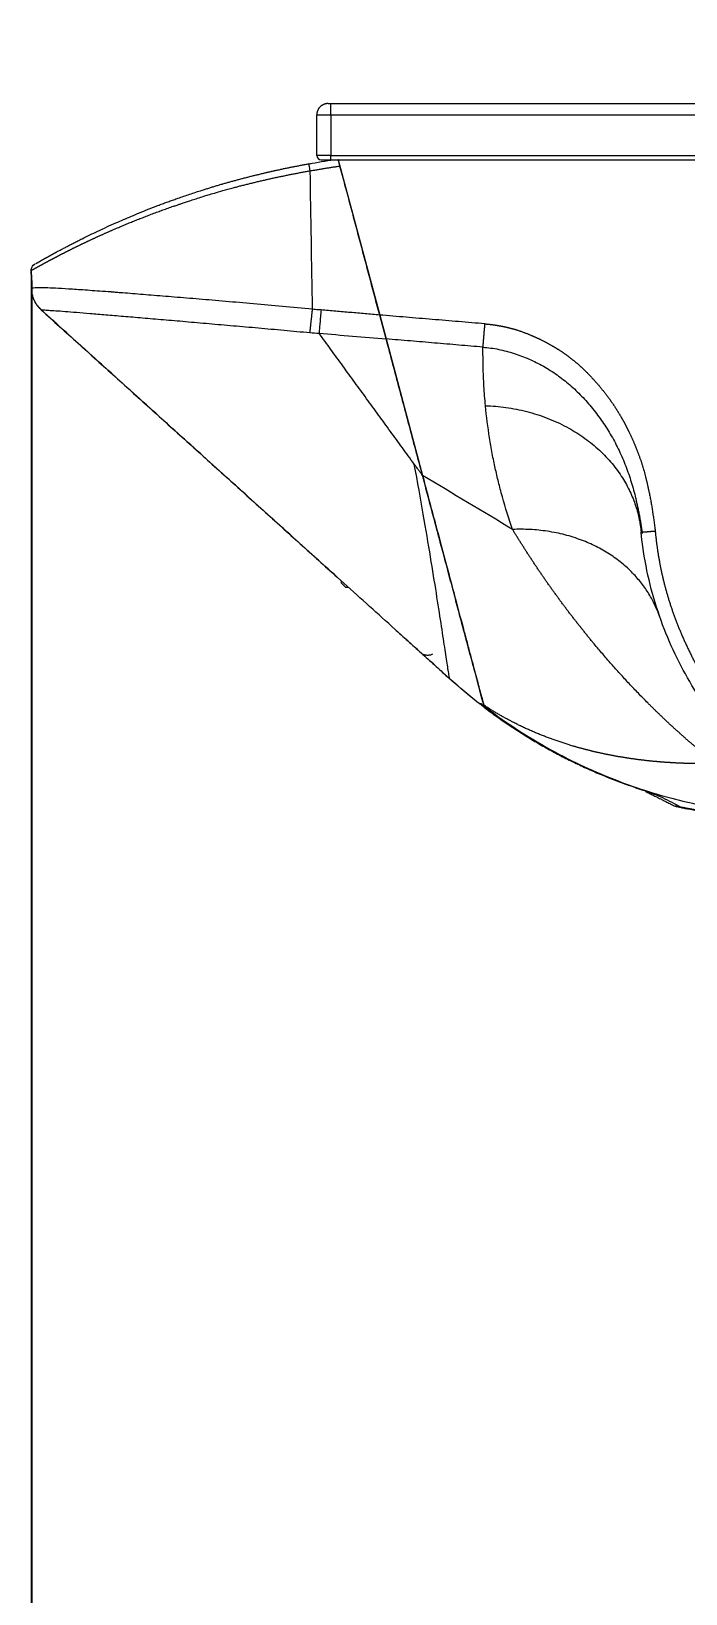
# Model space of a CAD drawing. Header units: millimetres. Extents: x 15137 to 17513, y -10160 to -6800.
# Drawn here: x 16947 to 16993.6, y -8891.1 to -8779.9 of the extents above; entities that cross this region are included whole.
import ezdxf

# ---------------------------------------------------------------- set-up
doc = ezdxf.new("R2010")
doc.units = ezdxf.units.MM
doc.styles.add('ARIAL', font='arial.ttf')
doc.dimstyles.get("Standard").update_dxf_attribs({"dimtxt": 15, "dimasz": 15, "dimexe": 0.18, "dimexo": 0.0625, "dimgap": 4, "dimtad": 0, "dimdec": 1, "dimdsep": 46, "dimtxsty": 'ARIAL', "dimcen": 0, "dimclrd": 5, "dimclre": 5, "dimclrt": 5, "dimadec": 0, "dimazin": 0, "dimtfac": 1, "dimtdec": 1, "dimtofl": 0, "dimtmove": 0, "dimatfit": 3, "dimfxl": 1, "dimtolj": 1, "dimtzin": 0, "dimarcsym": 0})

# ---------------------------------------------------------------- blocks, each defined once
blk = doc.blocks.new('*D74')
at = {"color": 5, "lineweight": -2, "transparency": 16777216}
for p, q in [((17098.14, -8779.92), (17098.14, -9017)), ((16946.98, -8797.61), (16946.98, -9017)), ((16961.98, -9016.82), (16973.67, -9016.82)), ((17083.14, -9016.82), (17071.45, -9016.82))]:
    blk.add_line(p, q, dxfattribs=at)
at = {"color": 5, "transparency": 16777216}
for points in [[(16961.98, -9014.32), (16961.98, -9019.32), (16946.98, -9016.82)], [(17083.14, -9014.32), (17083.14, -9019.32), (17098.14, -9016.82)]]:
    blk.add_solid(points, dxfattribs=at)
at = {"layer": 'Defpoints', "color": 0, "transparency": 16777216}
for p in [(17098.14, -8779.86), (16946.98, -8797.55), (17098.14, -9016.82)]:
    blk.add_point(p, dxfattribs=at)
at = {"color": 5, "transparency": 16777216, "insert": (17022.56, -9016.82), "char_height": 15, "attachment_point": 5, "style": 'ARIAL'}
blk.add_mtext('\\A1;151.2±2.0', dxfattribs=at)

msp = doc.modelspace()

# ---------------------------------------------------------------- linework, layer by layer
at = {"linetype": 'Continuous', "lineweight": 18}
for p, q in [((16967.32, -8788.71), (16967.32, -8785.81)), ((16968.12, -8785.01), (16968.32, -8785.01)), ((16968.32, -8785.01), (17054.02, -8785.01)), ((16967.62, -8789.01), (16968.32, -8789.01)), ((16968.32, -8789.01), (17014.24, -8789.01)), ((16968.85, -8789.01), (16971.8, -8800.07)), ((16971.8, -8800.07), (16972.26, -8801.77)), ((16972.26, -8801.77), (16971.8, -8800.07)), ((16972.26, -8801.77), (16974.85, -8811.49)), ((16969.37, -8819.46), (16969.57, -8819.46))]:
    msp.add_line(p, q, dxfattribs=at)
at = {"linetype": 'Continuous', "lineweight": 13}
for p, q in [((16967.32, -8785.81), (16968.32, -8785.81)), ((16968.32, -8785.81), (16968.32, -8788.71)), ((16968.32, -8785.81), (17054.02, -8785.81)), ((16968.32, -8788.71), (16967.32, -8788.71)), ((16968.32, -8789.01), (16968.32, -8788.71)), ((16968.32, -8788.71), (17014.24, -8788.71))]:
    msp.add_line(p, q, dxfattribs=at)
at = {"linetype": 'Continuous', "lineweight": 18}
for centre, radius, start, end in [((16967.62, -8788.71), 0.3, 180, 270), ((16947.47, -8796.88, 0), 0.5, 120.0952, 140.4717)]:
    msp.add_arc(centre, radius, start, end, dxfattribs=at)
for centre, major_axis, ratio, start_param in [((16947.49, -8798.22), (-0.5, -0.008), 0.000152, 6.082821), ((16977.09, -8825.58), (-0.335, -0.371), 0.004753, 6.082718)]:
    msp.add_ellipse(centre, major_axis=major_axis, ratio=ratio, start_param=start_param, end_param=6.283185, dxfattribs=at)
for points, weights, degree in [([(16968.12, -8785.01), (16967.66, -8785.01), (16967.32, -8785.32), (16967.32, -8785.81)], [1, 0.81007270742, 0.800487874751, 1], 3), ([(16979.16, -8802.36), (16979.21, -8801.78), (16979.3, -8800.7)], [1, 0.878439120435, 1], 2), ([(16979.34, -8806.53), (16985.56, -8806.74), (16989.93, -8810.34), (16990.43, -8815.52)], [1.11828095825, 0.948423701871, 0.961508957784, 1.15753672599], 3), ([(16990.43, -8815.52), (16990.43, -8815.53), (16990.45, -8815.53), (16990.5, -8815.52)], [1.17115872249, 1.11664575253, 1.07515430953, 1.0466843935], 3), ([(16979.26, -8828.02), (16982.65, -8830.59), (16986.44, -8832.57), (16990.52, -8833.89)], [1.02059017189, 1.00442817765, 0.997780797688, 1.00064803199], 3)]:
    msp.add_rational_spline(points, weights, degree=degree, dxfattribs=at)
at = {"linetype": 'Continuous', "lineweight": 13}
for points, weights, degree in [([(16968.32, -8785.81), (16968.32, -8785.33), (16968.32, -8785.01), (16968.32, -8785.01)], [1, 0.800607162167, 0.810061320711, 0.99965952335], 3), ([(16966.85, -8789.8), (16967.91, -8789.61), (16968.97, -8789.46)], [0.999999959624, 0.999836933611, 0.999999959624], 2), ([(16966.83, -8801.32), (16966.87, -8800.96), (16966.94, -8800.35), (16967.01, -8799.66)], [1.07241017843, 0.980301307534, 0.976067279806, 1.05970809525], 3), ([(16991.75, -8821.55), (16990.34, -8817.49), (16986.37, -8815.14), (16981.27, -8815.34)], [1.09894107104, 0.967018348015, 0.967019642999, 1.09894495599], 3), ([(16990.5, -8815.52), (16990.65, -8815.52), (16991.01, -8815.49), (16991.43, -8815.45)], [1.04668476718, 0.955947612982, 0.997478942427, 1.17127875551], 3)]:
    msp.add_rational_spline(points, weights, degree=degree, dxfattribs=at)
at = {"linetype": 'Continuous', "lineweight": 18}
for points, degree in [([(16966.76, -8789.3), (16967.35, -8789.19), (16967.94, -8789.09), (16968.54, -8789.01)], 3), ([(16963.55, -8789.96), (16964.66, -8789.7), (16965.78, -8789.47), (16966.91, -8789.27)], 3), ([(16971.8, -8800.07), (16968.97, -8789.46)], 1), ([(16946.99, -8798.23), (16946.97, -8796.89)], 1), ([(16946.97, -8796.89), (16946.97, -8797.33), (16946.98, -8797.77), (16946.99, -8798.2)], 3), ([(16946.97, -8796.89), (16946.99, -8798.23)], 1), ([(16947.04, -8798.62), (16947.05, -8798.66)], 1), ([(16947.19, -8799.06), (16947.36, -8799.43), (16947.67, -8799.69)], 2), ([(16976.76, -8825.95), (16947.65, -8799.68)], 1), ([(16947.67, -8799.69), (16947.68, -8799.71), (16947.7, -8799.71), (16947.71, -8799.71)], 3), ([(16947.67, -8799.7), (16968.77, -8818.74)], 1), ([(16974.26, -8810.69), (16967.48, -8801.37)], 1), ([(16974.85, -8811.49), (16972.26, -8801.77)], 1), ([(16979.34, -8806.53), (16979.29, -8806.07), (16979.22, -8805.14), (16979.16, -8803.75), (16979.16, -8802.82), (16979.16, -8802.36)], 3), ([(16974.85, -8811.49), (16974.26, -8810.69)], 1), ([(16990.03, -8813.09), (16990.34, -8814.35), (16990.51, -8815.64)], 2), ([(16969.37, -8819.46), (16969.03, -8819.12)], 1), ([(16969.12, -8819.06), (16969.04, -8819.1)], 1), ([(16972.97, -8822.53), (16976.76, -8825.95)], 1), ([(16979.02, -8827.84), (16978.24, -8827.24), (16977.49, -8826.61), (16976.76, -8825.95)], 3), ([(16990.75, -8834), (16992.86, -8835.06)], 1)]:
    msp.add_open_spline(points, degree=degree, dxfattribs=at)
for points, degree, knots in [([(16968.97, -8789.46), (16968.96, -8789.43), (16968.95, -8789.39), (16968.94, -8789.35), (16968.94, -8789.33), (16968.93, -8789.3), (16968.92, -8789.28), (16968.91, -8789.24), (16968.9, -8789.21), (16968.89, -8789.17), (16968.89, -8789.16), (16968.88, -8789.13), (16968.88, -8789.12), (16968.87, -8789.09), (16968.86, -8789.07), (16968.86, -8789.04), (16968.86, -8789.04), (16968.86, -8789.03), (16968.85, -8789.02), (16968.85, -8789.01), (16968.85, -8789)], 3, [0, 0, 0, 0, 0.166945, 0.166945, 0.250418, 0.250418, 0.33389, 0.33389, 0.500835, 0.500835, 0.584308, 0.584308, 0.66778, 0.66778, 0.834725, 0.834725, 0.876462, 0.876462, 0.918198, 1, 1, 1, 1]), ([(16946.97, -8796.89), (16946.97, -8796.89), (16946.97, -8796.89), (16946.97, -8796.89), (16946.97, -8796.89), (16946.97, -8796.89), (16946.97, -8796.89), (16946.97, -8796.89), (16946.97, -8796.89), (16946.97, -8796.89), (16946.98, -8796.89), (16946.98, -8796.89), (16946.98, -8796.88), (16946.98, -8796.88), (16946.99, -8796.88), (16946.99, -8796.88), (16946.99, -8796.88), (16947, -8796.88), (16947, -8796.87), (16947.01, -8796.87), (16947.01, -8796.87), (16947.02, -8796.87), (16947.02, -8796.86), (16947.03, -8796.86), (16947.03, -8796.86), (16947.04, -8796.85), (16947.05, -8796.85), (16947.05, -8796.85), (16947.06, -8796.84), (16947.07, -8796.84), (16947.08, -8796.83), (16947.08, -8796.83), (16947.09, -8796.82), (16947.1, -8796.82), (16947.11, -8796.81), (16947.12, -8796.81), (16947.13, -8796.8), (16947.14, -8796.8), (16947.15, -8796.79), (16947.16, -8796.78), (16947.17, -8796.78), (16947.19, -8796.77), (16947.2, -8796.76), (16947.21, -8796.76), (16947.23, -8796.75), (16947.24, -8796.74), (16947.25, -8796.73), (16947.27, -8796.73), (16947.28, -8796.72), (16947.3, -8796.71), (16947.31, -8796.7), (16947.33, -8796.69), (16947.35, -8796.68), (16947.36, -8796.67), (16947.38, -8796.66), (16947.4, -8796.65), (16947.42, -8796.64), (16947.44, -8796.63), (16947.46, -8796.62), (16947.48, -8796.61), (16947.5, -8796.6), (16947.52, -8796.59), (16947.54, -8796.58), (16947.56, -8796.57), (16947.58, -8796.55), (16947.6, -8796.54), (16947.63, -8796.53), (16947.65, -8796.52), (16947.68, -8796.5), (16947.7, -8796.49), (16947.73, -8796.48), (16947.75, -8796.46), (16947.78, -8796.45), (16947.81, -8796.43), (16947.83, -8796.42), (16947.86, -8796.4), (16947.89, -8796.39), (16947.92, -8796.37), (16947.95, -8796.35), (16947.98, -8796.34), (16948.01, -8796.32), (16948.04, -8796.3), (16948.07, -8796.29), (16948.11, -8796.27), (16948.14, -8796.25), (16948.17, -8796.23), (16948.21, -8796.21), (16948.24, -8796.2), (16948.28, -8796.18), (16948.32, -8796.16), (16948.35, -8796.14), (16948.39, -8796.12), (16948.43, -8796.1), (16948.47, -8796.08), (16948.51, -8796.06), (16948.55, -8796.04), (16948.59, -8796.01), (16948.63, -8795.99), (16948.67, -8795.97), (16948.71, -8795.95), (16948.76, -8795.93), (16948.8, -8795.9), (16948.85, -8795.88), (16948.89, -8795.86), (16948.94, -8795.83), (16948.98, -8795.81), (16949.03, -8795.78), (16949.08, -8795.76), (16949.13, -8795.73), (16949.18, -8795.71), (16949.23, -8795.68), (16949.28, -8795.66), (16949.33, -8795.63), (16949.38, -8795.6), (16949.43, -8795.58), (16949.49, -8795.55), (16949.54, -8795.52), (16949.6, -8795.49), (16949.65, -8795.47), (16949.71, -8795.44), (16949.77, -8795.41), (16949.83, -8795.38), (16949.88, -8795.35), (16949.94, -8795.32), (16950, -8795.29), (16950.07, -8795.26), (16950.13, -8795.23), (16950.19, -8795.2), (16950.25, -8795.17), (16950.32, -8795.14), (16950.38, -8795.11), (16950.45, -8795.07), (16950.51, -8795.04), (16950.58, -8795.01), (16950.65, -8794.98), (16950.72, -8794.94), (16950.79, -8794.91), (16950.86, -8794.88), (16950.93, -8794.84), (16951, -8794.81), (16951.07, -8794.78), (16951.15, -8794.74), (16951.22, -8794.71), (16951.3, -8794.67), (16951.37, -8794.64), (16951.45, -8794.6), (16951.53, -8794.57), (16951.6, -8794.53), (16951.68, -8794.49), (16951.76, -8794.46), (16951.84, -8794.42), (16951.93, -8794.38), (16952.01, -8794.35), (16952.09, -8794.31), (16952.18, -8794.27), (16952.26, -8794.23), (16952.35, -8794.19), (16952.43, -8794.16), (16952.52, -8794.12), (16952.61, -8794.08), (16952.7, -8794.04), (16952.79, -8794), (16952.95, -8793.93), (16953.2, -8793.83), (16953.52, -8793.69), (16953.85, -8793.55), (16954.19, -8793.41), (16954.54, -8793.27), (16954.89, -8793.14), (16955.25, -8793), (16955.61, -8792.86), (16955.98, -8792.72), (16956.35, -8792.59), (16956.73, -8792.45), (16957.02, -8792.35), (16957.23, -8792.28), (16957.38, -8792.23), (16957.58, -8792.16), (16957.82, -8792.08), (16958.11, -8791.98), (16958.45, -8791.87), (16958.84, -8791.75), (16959.22, -8791.63), (16959.62, -8791.5), (16960.07, -8791.37), (16960.66, -8791.2), (16961.16, -8791.06), (16961.5, -8790.97), (16961.63, -8790.94), (16961.77, -8790.9), (16961.91, -8790.86), (16962.05, -8790.83), (16962.19, -8790.79), (16962.33, -8790.76), (16962.47, -8790.72), (16962.61, -8790.69), (16962.75, -8790.65), (16962.89, -8790.62), (16963.02, -8790.59), (16963.16, -8790.55), (16963.3, -8790.52), (16963.44, -8790.49), (16963.58, -8790.46), (16963.72, -8790.43), (16963.86, -8790.39), (16963.99, -8790.36), (16964.13, -8790.33), (16964.27, -8790.3), (16964.41, -8790.27), (16964.55, -8790.24), (16964.68, -8790.21), (16964.82, -8790.19), (16964.96, -8790.16), (16965.09, -8790.13), (16965.23, -8790.1), (16965.37, -8790.07), (16965.5, -8790.05), (16965.64, -8790.02), (16965.77, -8789.99), (16965.91, -8789.97), (16966.04, -8789.94), (16966.18, -8789.92), (16966.31, -8789.89), (16966.45, -8789.87), (16966.58, -8789.84), (16966.71, -8789.82), (16966.8, -8789.8), (16966.85, -8789.8)], 3, [0, 0, 0, 0, 0.002048, 0.004109, 0.006183, 0.008271, 0.010373, 0.012488, 0.014617, 0.016759, 0.018914, 0.021084, 0.023266, 0.025463, 0.027672, 0.029896, 0.032132, 0.034382, 0.036646, 0.038923, 0.041214, 0.043518, 0.045836, 0.048167, 0.050511, 0.052869, 0.05524, 0.057625, 0.060023, 0.062435, 0.06486, 0.067299, 0.06975, 0.072216, 0.074694, 0.077186, 0.079691, 0.08221, 0.084742, 0.087287, 0.089846, 0.092418, 0.095003, 0.097601, 0.100213, 0.102838, 0.105476, 0.108128, 0.110793, 0.113471, 0.116162, 0.118867, 0.121585, 0.124317, 0.127061, 0.129819, 0.132591, 0.135375, 0.138174, 0.140985, 0.14381, 0.146648, 0.149499, 0.152364, 0.155242, 0.158133, 0.161038, 0.163956, 0.166888, 0.169832, 0.172791, 0.175762, 0.178747, 0.181745, 0.184757, 0.187781, 0.190819, 0.193871, 0.196936, 0.200014, 0.203105, 0.20621, 0.209328, 0.212459, 0.215603, 0.218761, 0.221932, 0.225116, 0.228314, 0.231524, 0.234748, 0.237986, 0.241236, 0.2445, 0.247778, 0.251068, 0.254372, 0.25769, 0.26102, 0.264364, 0.267721, 0.271092, 0.274476, 0.277873, 0.281284, 0.284708, 0.288145, 0.291596, 0.29506, 0.298537, 0.302028, 0.305532, 0.309049, 0.31258, 0.316124, 0.319681, 0.323251, 0.326835, 0.330432, 0.334042, 0.337666, 0.341302, 0.344952, 0.348615, 0.352291, 0.35598, 0.359683, 0.363399, 0.367128, 0.37087, 0.374625, 0.378394, 0.382176, 0.385971, 0.389779, 0.393601, 0.397436, 0.401284, 0.405146, 0.409021, 0.412909, 0.41681, 0.420725, 0.424653, 0.428594, 0.432549, 0.436517, 0.440498, 0.444492, 0.4485, 0.452521, 0.456555, 0.460603, 0.464664, 0.468738, 0.472825, 0.476926, 0.48104, 0.485167, 0.489307, 0.493461, 0.497627, 0.501807, 0.516248, 0.530685, 0.545118, 0.559548, 0.573974, 0.588398, 0.602818, 0.617236, 0.631651, 0.646063, 0.660472, 0.674878, 0.678742, 0.684269, 0.691459, 0.700312, 0.710828, 0.723007, 0.736848, 0.752352, 0.763261, 0.778759, 0.798846, 0.823523, 0.828153, 0.832771, 0.837379, 0.841975, 0.84656, 0.851133, 0.855696, 0.860248, 0.864788, 0.869317, 0.873836, 0.878343, 0.88284, 0.887325, 0.8918, 0.896263, 0.900716, 0.905157, 0.909587, 0.914007, 0.918415, 0.922811, 0.927197, 0.931571, 0.935934, 0.940286, 0.944626, 0.948955, 0.953272, 0.957578, 0.961872, 0.966155, 0.970426, 0.974686, 0.978934, 0.983171, 0.987396, 0.991609, 0.99581, 1, 1, 1, 1]), ([(16947.3, -8796.4), (16947.3, -8796.4), (16947.31, -8796.4), (16947.31, -8796.39), (16947.32, -8796.39), (16947.33, -8796.39), (16947.33, -8796.38), (16947.34, -8796.38), (16947.35, -8796.37), (16947.36, -8796.37), (16947.37, -8796.37), (16947.37, -8796.36), (16947.38, -8796.36), (16947.39, -8796.35), (16947.4, -8796.35), (16947.41, -8796.34), (16947.42, -8796.34), (16947.43, -8796.33), (16947.44, -8796.32), (16947.45, -8796.32), (16947.46, -8796.31), (16947.47, -8796.31), (16947.48, -8796.3), (16947.49, -8796.29), (16947.5, -8796.29), (16947.51, -8796.28), (16947.52, -8796.28), (16947.53, -8796.27), (16947.55, -8796.26), (16947.56, -8796.26), (16947.57, -8796.25), (16947.58, -8796.24), (16947.59, -8796.23), (16947.61, -8796.23), (16947.62, -8796.22), (16947.63, -8796.21), (16947.65, -8796.2), (16947.66, -8796.2), (16947.68, -8796.19), (16947.69, -8796.18), (16947.7, -8796.17), (16947.72, -8796.16), (16947.73, -8796.15), (16947.75, -8796.15), (16947.76, -8796.14), (16947.78, -8796.13), (16947.8, -8796.12), (16947.81, -8796.11), (16947.83, -8796.1), (16947.84, -8796.09), (16947.86, -8796.08), (16947.88, -8796.07), (16947.9, -8796.06), (16947.91, -8796.05), (16947.93, -8796.04), (16947.95, -8796.03), (16947.97, -8796.02), (16947.98, -8796.01), (16948, -8796), (16948.02, -8795.99), (16948.04, -8795.98), (16948.06, -8795.97), (16948.08, -8795.96), (16948.1, -8795.95), (16948.12, -8795.94), (16948.14, -8795.93), (16948.16, -8795.92), (16948.18, -8795.91), (16948.2, -8795.89), (16948.22, -8795.88), (16948.24, -8795.87), (16948.26, -8795.86), (16948.28, -8795.85), (16948.31, -8795.83), (16948.33, -8795.82), (16948.35, -8795.81), (16948.37, -8795.8), (16948.4, -8795.79), (16948.42, -8795.77), (16948.44, -8795.76), (16948.46, -8795.75), (16948.49, -8795.73), (16948.51, -8795.72), (16948.54, -8795.71), (16948.56, -8795.7), (16948.58, -8795.68), (16948.61, -8795.67), (16948.63, -8795.65), (16948.66, -8795.64), (16948.68, -8795.63), (16948.71, -8795.61), (16948.74, -8795.6), (16948.82, -8795.55), (16948.98, -8795.47), (16949.21, -8795.35), (16949.46, -8795.22), (16949.72, -8795.08), (16949.99, -8794.94), (16950.28, -8794.79), (16950.66, -8794.6), (16951.13, -8794.37), (16951.72, -8794.09), (16952.34, -8793.8), (16952.95, -8793.53), (16953.54, -8793.27), (16954.11, -8793.03), (16954.69, -8792.79), (16955.29, -8792.54), (16955.81, -8792.34), (16956.23, -8792.18), (16956.55, -8792.06), (16956.88, -8791.95), (16957.2, -8791.83), (16957.55, -8791.71), (16957.94, -8791.57), (16958.37, -8791.43), (16958.81, -8791.28), (16959.14, -8791.18), (16959.37, -8791.1), (16959.5, -8791.07), (16959.62, -8791.03), (16959.75, -8790.99), (16959.87, -8790.95), (16960, -8790.91), (16960.12, -8790.87), (16960.25, -8790.84), (16960.37, -8790.8), (16960.5, -8790.76), (16960.63, -8790.73), (16960.75, -8790.69), (16960.88, -8790.65), (16961.01, -8790.62), (16961.13, -8790.58), (16961.26, -8790.55), (16961.39, -8790.51), (16961.51, -8790.48), (16961.64, -8790.44), (16961.77, -8790.41), (16961.9, -8790.37), (16962.03, -8790.34), (16962.15, -8790.31), (16962.28, -8790.27), (16962.41, -8790.24), (16962.54, -8790.21), (16962.67, -8790.17), (16962.8, -8790.14), (16962.93, -8790.11), (16963.06, -8790.08), (16963.19, -8790.05), (16963.32, -8790.02), (16963.45, -8789.98), (16963.58, -8789.95), (16963.71, -8789.92), (16963.84, -8789.89), (16963.97, -8789.86), (16964.1, -8789.83), (16964.23, -8789.8), (16964.36, -8789.77), (16964.5, -8789.75), (16964.63, -8789.72), (16964.76, -8789.69), (16964.89, -8789.66), (16965.02, -8789.63), (16965.16, -8789.6), (16965.29, -8789.58), (16965.42, -8789.55), (16965.56, -8789.52), (16965.69, -8789.5), (16965.82, -8789.47), (16965.96, -8789.45), (16966.09, -8789.42), (16966.22, -8789.39), (16966.36, -8789.37), (16966.49, -8789.34), (16966.63, -8789.32), (16966.72, -8789.3), (16966.76, -8789.3)], 3, [0, 0, 0, 0, 0.00195, 0.004149, 0.006347, 0.008545, 0.010743, 0.012941, 0.015139, 0.017337, 0.019535, 0.021732, 0.02393, 0.026128, 0.028326, 0.030524, 0.032723, 0.034921, 0.03712, 0.039319, 0.041519, 0.043718, 0.045919, 0.048119, 0.05032, 0.052522, 0.054723, 0.056926, 0.059129, 0.061333, 0.063537, 0.065742, 0.067948, 0.070154, 0.072361, 0.074569, 0.076778, 0.078988, 0.081198, 0.083409, 0.085622, 0.087835, 0.09005, 0.092265, 0.094482, 0.096699, 0.098918, 0.101138, 0.103359, 0.105582, 0.107805, 0.11003, 0.112257, 0.114485, 0.116714, 0.118944, 0.121176, 0.12341, 0.125645, 0.127881, 0.130119, 0.132359, 0.134601, 0.136844, 0.139088, 0.141335, 0.143583, 0.145833, 0.148085, 0.150339, 0.152595, 0.154852, 0.157112, 0.159373, 0.161637, 0.163903, 0.16617, 0.16844, 0.170712, 0.172986, 0.175262, 0.177541, 0.179821, 0.182104, 0.184389, 0.186677, 0.188967, 0.191259, 0.193554, 0.195851, 0.198151, 0.200453, 0.202758, 0.221357, 0.240025, 0.258779, 0.277633, 0.296603, 0.315704, 0.33495, 0.368162, 0.401362, 0.434624, 0.46802, 0.494561, 0.521083, 0.547619, 0.574203, 0.60087, 0.614282, 0.6276, 0.640828, 0.65397, 0.667029, 0.683569, 0.700211, 0.716966, 0.733841, 0.73854, 0.743231, 0.747916, 0.752593, 0.757263, 0.761927, 0.766584, 0.771235, 0.77588, 0.780519, 0.785152, 0.78978, 0.794402, 0.799019, 0.803631, 0.808238, 0.812841, 0.817439, 0.822033, 0.826623, 0.831209, 0.835791, 0.84037, 0.844946, 0.849519, 0.854089, 0.858656, 0.86322, 0.867783, 0.872343, 0.876902, 0.881459, 0.886014, 0.890568, 0.895121, 0.899673, 0.904225, 0.908776, 0.913326, 0.917877, 0.922428, 0.926979, 0.93153, 0.936083, 0.940636, 0.94519, 0.949746, 0.954303, 0.958861, 0.963422, 0.967985, 0.97255, 0.977118, 0.981688, 0.986261, 0.990837, 0.995417, 1, 1, 1, 1]), ([(16946.97, -8796.89), (16946.97, -8796.85), (16946.97, -8796.8), (16946.99, -8796.72), (16947.01, -8796.68), (16947.05, -8796.6), (16947.08, -8796.56), (16947.14, -8796.5), (16947.18, -8796.47), (16947.22, -8796.45)], 3, [0, 0, 0, 0, 0.25, 0.25, 0.5, 0.5, 0.75, 0.75, 1, 1, 1, 1]), ([(16946.99, -8798.2), (16946.99, -8798.21), (16946.99, -8798.22), (16946.99, -8798.22), (16946.99, -8798.23), (16946.99, -8798.23)], 3, [0, 0, 0, 0, 0.135903, 0.897003, 1, 1, 1, 1]), ([(16947.19, -8799.03), (16947.15, -8798.97), (16947.13, -8798.9), (16947.08, -8798.76), (16947.06, -8798.7), (16947.02, -8798.56), (16947.01, -8798.48), (16946.99, -8798.34), (16946.99, -8798.27), (16946.99, -8798.2)], 3, [0, 0, 0, 0, 0.25, 0.25, 0.5, 0.5, 0.75, 0.75, 1, 1, 1, 1]), ([(16967.62, -8799.71), (16967.55, -8799.71), (16967.41, -8799.7), (16967.21, -8799.68), (16967.08, -8799.66), (16967.01, -8799.66)], 3, [0, 0, 0, 0, 0.333366, 0.666732, 1, 1, 1, 1]), ([(16979.3, -8800.7), (16979.58, -8800.72), (16979.88, -8800.76), (16980.17, -8800.8), (16980.42, -8800.85), (16980.91, -8800.94), (16981.4, -8801.08), (16982.01, -8801.26), (16982.65, -8801.54), (16983.2, -8801.77), (16983.75, -8802.07), (16984.28, -8802.36), (16984.76, -8802.67), (16985.23, -8802.99), (16985.67, -8803.35), (16986.11, -8803.71), (16986.54, -8804.14), (16986.95, -8804.55), (16987.39, -8805.06), (16987.81, -8805.55), (16988.19, -8806.08), (16988.57, -8806.6), (16988.88, -8807.13), (16989.19, -8807.64), (16989.47, -8808.21), (16989.62, -8808.5), (16989.74, -8808.77), (16989.87, -8809.05), (16989.99, -8809.35), (16990.25, -8809.97), (16990.46, -8810.6), (16990.67, -8811.25), (16990.84, -8811.99), (16991.2, -8813.48), (16991.43, -8815.45)], 2, [0, 0, 0, 0.03125, 0.03125, 0.0625, 0.0625, 0.125, 0.125, 0.1875, 0.1875, 0.25, 0.25, 0.3125, 0.3125, 0.375, 0.375, 0.4375, 0.4375, 0.5, 0.5, 0.5625, 0.5625, 0.625, 0.625, 0.6875, 0.6875, 0.71875, 0.71875, 0.75, 0.75, 0.8125, 0.8125, 0.875, 0.875, 1, 1, 1]), ([(16981.27, -8815.34), (16981, -8814.58), (16980.76, -8813.8), (16980.43, -8812.62), (16980.35, -8812.29), (16980.18, -8811.63), (16980.11, -8811.3), (16979.96, -8810.65), (16979.89, -8810.31), (16979.75, -8809.56), (16979.56, -8808.44), (16979.41, -8807.3), (16979.34, -8806.53)], 3, [0, 0, 0, 0, 0.25, 0.25, 0.375, 0.375, 0.5, 0.5, 0.625, 0.625, 0.75, 1, 1, 1, 1]), ([(16974.85, -8811.49), (16975.01, -8812.09), (16975.16, -8812.67), (16975.46, -8813.8), (16975.61, -8814.34), (16975.89, -8815.39), (16976.02, -8815.9), (16976.29, -8816.88), (16976.41, -8817.35), (16976.56, -8817.93), (16976.6, -8818.04), (16976.66, -8818.27), (16976.74, -8818.6), (16976.83, -8818.93), (16977, -8819.57), (16977.11, -8819.98), (16977.43, -8821.17), (16977.62, -8821.9), (16977.83, -8822.66), (16977.85, -8822.74), (16977.89, -8822.91), (16977.96, -8823.15), (16978.02, -8823.39), (16978.14, -8823.85), (16978.3, -8824.43), (16978.51, -8825.23), (16978.7, -8825.93), (16978.81, -8826.34), (16978.91, -8826.73), (16978.96, -8826.9), (16979.05, -8827.23), (16979.09, -8827.37), (16979.16, -8827.64), (16979.19, -8827.75), (16979.21, -8827.85)], 3, [0, 0, 0, 0, 0.0625, 0.0625, 0.125, 0.125, 0.1875, 0.1875, 0.25, 0.25, 0.265625, 0.265625, 0.28125, 0.3125, 0.3125, 0.375, 0.375, 0.5, 0.5, 0.515625, 0.515625, 0.53125, 0.5625, 0.5625, 0.625, 0.6875, 0.75, 0.8125, 0.8125, 0.875, 0.875, 0.9375, 0.9375, 1, 1, 1, 1]), ([(16979.23, -8827.92), (16979.23, -8827.91), (16979.23, -8827.9), (16979.21, -8827.84), (16979.19, -8827.78), (16979.17, -8827.68), (16979.16, -8827.65), (16979.14, -8827.58), (16979.13, -8827.54), (16979.08, -8827.35), (16979.03, -8827.18), (16978.88, -8826.6), (16978.76, -8826.14), (16978.47, -8825.06), (16978.3, -8824.44), (16978.09, -8823.65), (16978.07, -8823.57), (16978.02, -8823.39), (16977.95, -8823.12), (16977.87, -8822.83), (16977.72, -8822.25), (16977.61, -8821.85), (16977.38, -8821), (16977.27, -8820.56), (16977.02, -8819.63), (16976.89, -8819.14), (16976.62, -8818.13), (16976.48, -8817.6), (16976.19, -8816.51), (16976.03, -8815.94), (16975.72, -8814.75), (16975.55, -8814.13), (16975.21, -8812.85), (16975.03, -8812.18), (16974.85, -8811.49)], 3, [0, 0, 0, 0, 0.006916, 0.006916, 0.042383, 0.042383, 0.060117, 0.060117, 0.077851, 0.077851, 0.148785, 0.148785, 0.290654, 0.290654, 0.432523, 0.432523, 0.450257, 0.450257, 0.467991, 0.503458, 0.503458, 0.574393, 0.574393, 0.645327, 0.645327, 0.716262, 0.716262, 0.787196, 0.787196, 0.858131, 0.858131, 0.929065, 0.929065, 1, 1, 1, 1]), ([(16990.04, -8813.11), (16990.04, -8813.12), (16990.04, -8813.13), (16990.13, -8813.53), (16990.21, -8813.92), (16990.34, -8814.72), (16990.39, -8815.12), (16990.43, -8815.52)], 3, [0, 0, 0, 0, 0.012224, 0.012224, 0.506112, 0.506112, 1, 1, 1, 1]), ([(17014.12, -8838.92), (17013.56, -8838.87), (17012.98, -8838.81), (17011.8, -8838.63), (17011.21, -8838.51), (17010, -8838.24), (17009.39, -8838.08), (17008.17, -8837.71), (17007.55, -8837.5), (17006.32, -8837.03), (17005.7, -8836.76), (17004.46, -8836.17), (17003.85, -8835.84), (17002.63, -8835.13), (17002.02, -8834.74), (17000.82, -8833.91), (17000.23, -8833.46), (16999.07, -8832.49), (16998.51, -8831.98), (16997.41, -8830.88), (16996.88, -8830.3), (16995.85, -8829.08), (16995.36, -8828.43), (16994.43, -8827.08), (16993.99, -8826.37), (16993.17, -8824.9), (16992.79, -8824.13), (16992.11, -8822.54), (16991.8, -8821.72), (16991.26, -8820.03), (16991.03, -8819.15), (16990.66, -8817.37), (16990.52, -8816.45), (16990.43, -8815.52)], 3, [0, 0, 0, 0, 0.0625, 0.0625, 0.125, 0.125, 0.1875, 0.1875, 0.25, 0.25, 0.3125, 0.3125, 0.375, 0.375, 0.4375, 0.4375, 0.5, 0.5, 0.5625, 0.5625, 0.625, 0.625, 0.6875, 0.6875, 0.75, 0.75, 0.8125, 0.8125, 0.875, 0.875, 0.9375, 0.9375, 1, 1, 1, 1]), ([(16969.03, -8819.11), (16969.03, -8819.11), (16969.03, -8819.11), (16969.03, -8819.12), (16969.03, -8819.12)], 3, [0, 0, 0, 0, 0.136238, 1, 1, 1, 1]), ([(16974.75, -8824.14), (16974.78, -8824.16), (16974.82, -8824.2), (16974.92, -8824.24), (16975.03, -8824.27), (16975.15, -8824.29), (16975.27, -8824.29), (16975.42, -8824.27), (16975.52, -8824.24), (16975.58, -8824.2)], 3, [0, 0, 0, 0, 0.108197, 0.225126, 0.349467, 0.47923, 0.611918, 0.744819, 1, 1, 1, 1]), ([(16974.99, -8824.34), (16975.01, -8824.35), (16975.03, -8824.36), (16975.05, -8824.36), (16975.04, -8824.33), (16975.02, -8824.29), (16975.01, -8824.26)], 3, [0, 0, 0, 0, 0.212195, 0.451095, 0.715007, 1, 1, 1, 1]), ([(16979.26, -8828.02), (16979.23, -8828), (16979.18, -8827.96), (16979.11, -8827.9), (16979.03, -8827.84), (16978.96, -8827.79), (16978.88, -8827.73), (16978.81, -8827.67), (16978.74, -8827.61), (16978.66, -8827.56), (16978.59, -8827.5), (16978.52, -8827.44), (16978.44, -8827.38), (16978.37, -8827.32), (16978.3, -8827.27), (16978.23, -8827.21), (16978.15, -8827.15), (16978.08, -8827.09), (16978.01, -8827.03), (16977.94, -8826.97), (16977.87, -8826.91), (16977.8, -8826.85), (16977.73, -8826.79), (16977.66, -8826.73), (16977.59, -8826.67), (16977.52, -8826.61), (16977.45, -8826.55), (16977.38, -8826.49), (16977.31, -8826.43), (16977.24, -8826.37), (16977.17, -8826.31), (16977.1, -8826.25), (16977.03, -8826.19), (16976.96, -8826.13), (16976.9, -8826.07), (16976.83, -8826.01), (16976.78, -8825.97), (16976.76, -8825.95)], 3, [0, 0, 0, 0, 0.029673, 0.059281, 0.088824, 0.118302, 0.147715, 0.177062, 0.206345, 0.235563, 0.264716, 0.293805, 0.322828, 0.351786, 0.38068, 0.409509, 0.438273, 0.466973, 0.495607, 0.524177, 0.552683, 0.581124, 0.6095, 0.637811, 0.666058, 0.694241, 0.722359, 0.750413, 0.778402, 0.806327, 0.834187, 0.861983, 0.889715, 0.917383, 0.944986, 0.972525, 1, 1, 1, 1]), ([(16979, -8827.72), (16979, -8827.72), (16979, -8827.72), (16979, -8827.73), (16979, -8827.73), (16979, -8827.74), (16979, -8827.75), (16979, -8827.76), (16979, -8827.76), (16979, -8827.77), (16979.01, -8827.78), (16979.01, -8827.79), (16979.01, -8827.79), (16979.01, -8827.8), (16979.01, -8827.81), (16979.02, -8827.82), (16979.02, -8827.82), (16979.02, -8827.83), (16979.02, -8827.83), (16979.02, -8827.84), (16979.02, -8827.84), (16979.02, -8827.84), (16979.02, -8827.84)], 3, [0, 0, 0, 0, 0.000267, 0.036915, 0.075236, 0.115259, 0.157018, 0.20055, 0.24589, 0.293076, 0.342158, 0.393183, 0.446192, 0.501242, 0.571481, 0.639556, 0.705421, 0.769055, 0.830394, 0.889362, 0.945908, 1, 1, 1, 1]), ([(16979.03, -8827.76), (16980.61, -8828.99), (16983.73, -8831.04), (16988.53, -8833.27), (16992.91, -8834.65), (16995.67, -8835.18), (16996.95, -8835.37)], 3, [0, 0, 0, 0, 0.301535, 0.570544, 0.803829, 1, 1, 1, 1]), ([(16990.02, -8833.73), (16990.02, -8833.73), (16990.02, -8833.73), (16990.02, -8833.73), (16990.03, -8833.73), (16990.03, -8833.73), (16990.03, -8833.73), (16990.03, -8833.73), (16990.03, -8833.73), (16990.03, -8833.73), (16990.03, -8833.73), (16990.04, -8833.73), (16990.04, -8833.73), (16990.04, -8833.73), (16990.05, -8833.74), (16990.05, -8833.74), (16990.05, -8833.74), (16990.06, -8833.74), (16990.06, -8833.74), (16990.07, -8833.74), (16990.07, -8833.74), (16990.07, -8833.75), (16990.08, -8833.75), (16990.09, -8833.75), (16990.09, -8833.75), (16990.1, -8833.75), (16990.1, -8833.75), (16990.11, -8833.76), (16990.12, -8833.76), (16990.12, -8833.76), (16990.13, -8833.76), (16990.14, -8833.77), (16990.15, -8833.77), (16990.15, -8833.77), (16990.16, -8833.77), (16990.17, -8833.78), (16990.18, -8833.78), (16990.19, -8833.78), (16990.2, -8833.79), (16990.21, -8833.79), (16990.22, -8833.79), (16990.23, -8833.8), (16990.24, -8833.8), (16990.25, -8833.8), (16990.26, -8833.81), (16990.27, -8833.81), (16990.28, -8833.81), (16990.29, -8833.82), (16990.3, -8833.82), (16990.31, -8833.83), (16990.33, -8833.83), (16990.34, -8833.83), (16990.35, -8833.84), (16990.36, -8833.84), (16990.38, -8833.85), (16990.39, -8833.85), (16990.41, -8833.85), (16990.42, -8833.86), (16990.43, -8833.86), (16990.45, -8833.87), (16990.46, -8833.87), (16990.48, -8833.88), (16990.49, -8833.88), (16990.51, -8833.89), (16990.52, -8833.89), (16990.54, -8833.9), (16990.56, -8833.9), (16990.57, -8833.91), (16990.59, -8833.91), (16990.6, -8833.92), (16990.61, -8833.92)], 3, [0, 0, 0, 0, 0.011064, 0.025665, 0.040267, 0.054869, 0.069471, 0.084075, 0.098679, 0.113285, 0.127892, 0.142502, 0.157113, 0.171726, 0.186341, 0.200959, 0.21558, 0.230204, 0.244832, 0.259462, 0.274096, 0.288734, 0.303377, 0.318023, 0.332674, 0.34733, 0.36199, 0.376656, 0.391327, 0.406004, 0.420686, 0.435374, 0.450069, 0.46477, 0.479477, 0.494192, 0.508913, 0.523642, 0.538378, 0.553121, 0.567873, 0.582632, 0.5974, 0.612176, 0.626961, 0.641755, 0.656558, 0.67137, 0.686192, 0.701023, 0.715865, 0.730716, 0.745578, 0.76045, 0.775333, 0.790227, 0.805132, 0.820048, 0.834976, 0.849916, 0.864867, 0.879831, 0.894807, 0.909795, 0.924797, 0.939811, 0.954838, 0.969878, 0.984932, 1, 1, 1, 1]), ([(16993.25, -8835.12), (16993.24, -8835.12), (16993.24, -8835.12), (16993.22, -8835.12), (16993.21, -8835.12), (16993.19, -8835.11), (16993.18, -8835.11), (16993.17, -8835.11), (16993.15, -8835.11), (16993.14, -8835.1), (16993.13, -8835.1), (16993.12, -8835.1), (16993.11, -8835.1), (16993.1, -8835.1), (16993.08, -8835.09), (16993.07, -8835.09), (16993.06, -8835.09), (16993.05, -8835.09), (16993.04, -8835.09), (16993.03, -8835.08), (16993.02, -8835.08), (16993.02, -8835.08), (16993.01, -8835.08), (16993, -8835.08), (16992.99, -8835.08), (16992.98, -8835.07), (16992.97, -8835.07), (16992.97, -8835.07), (16992.96, -8835.07), (16992.95, -8835.07), (16992.94, -8835.07), (16992.94, -8835.07), (16992.93, -8835.06), (16992.93, -8835.06), (16992.92, -8835.06), (16992.91, -8835.06), (16992.9, -8835.06), (16992.88, -8835.06), (16992.86, -8835.05), (16992.85, -8835.05), (16992.85, -8835.05), (16992.85, -8835.05), (16992.85, -8835.05)], 3, [0, 0, 0, 0, 0.018181, 0.036312, 0.054393, 0.072423, 0.090402, 0.108331, 0.126209, 0.144037, 0.161814, 0.179541, 0.197217, 0.214843, 0.232417, 0.249942, 0.267415, 0.284838, 0.302211, 0.319532, 0.336804, 0.354024, 0.371194, 0.388313, 0.405382, 0.422399, 0.439366, 0.456283, 0.473148, 0.489963, 0.506728, 0.523441, 0.540104, 0.556716, 0.573278, 0.589788, 0.606248, 0.706248, 0.805013, 0.902544, 0.998838, 1, 1, 1, 1]), ([(16992.86, -8835.05), (16992.86, -8835.05), (16992.86, -8835.05), (16992.86, -8835.05), (16992.87, -8835.05), (16992.87, -8835.05), (16992.87, -8835.05), (16992.88, -8835.05), (16992.88, -8835.06), (16992.89, -8835.06), (16992.89, -8835.06), (16992.9, -8835.06), (16992.9, -8835.06), (16992.91, -8835.06), (16992.91, -8835.06), (16992.92, -8835.06), (16992.93, -8835.06), (16992.93, -8835.07), (16992.94, -8835.07), (16992.95, -8835.07), (16992.96, -8835.07), (16992.96, -8835.07), (16992.97, -8835.07), (16992.98, -8835.07), (16992.99, -8835.08), (16993, -8835.08), (16993.01, -8835.08), (16993.02, -8835.08), (16993.03, -8835.08), (16993.04, -8835.09), (16993.05, -8835.09), (16993.07, -8835.09), (16993.08, -8835.09), (16993.09, -8835.09), (16993.1, -8835.1), (16993.11, -8835.1), (16993.13, -8835.1), (16993.14, -8835.1), (16993.16, -8835.11), (16993.17, -8835.11), (16993.19, -8835.11), (16993.2, -8835.11), (16993.2, -8835.12)], 3, [0, 0, 0, 0, 0.02354, 0.047155, 0.070845, 0.09461, 0.11845, 0.142365, 0.166355, 0.19042, 0.21456, 0.238775, 0.263065, 0.28743, 0.311869, 0.336384, 0.360973, 0.385637, 0.410376, 0.43519, 0.460079, 0.485042, 0.510081, 0.535194, 0.560381, 0.585644, 0.610981, 0.636393, 0.66188, 0.687442, 0.713078, 0.738788, 0.764574, 0.790434, 0.816369, 0.842378, 0.868462, 0.894621, 0.920854, 0.947161, 0.973543, 1, 1, 1, 1]), ([(16996.29, -8835.68), (16996.25, -8835.67), (16996.1, -8835.65), (16995.83, -8835.6), (16995.45, -8835.53), (16995.17, -8835.48), (16994.99, -8835.45), (16994.93, -8835.43), (16994.87, -8835.42), (16994.81, -8835.41), (16994.75, -8835.4), (16994.7, -8835.39), (16994.64, -8835.38), (16994.58, -8835.37), (16994.53, -8835.36), (16994.47, -8835.35), (16994.42, -8835.34), (16994.37, -8835.33), (16994.31, -8835.32), (16994.26, -8835.31), (16994.21, -8835.3), (16994.16, -8835.29), (16994.12, -8835.29), (16994.07, -8835.28), (16994.02, -8835.27), (16993.98, -8835.26), (16993.93, -8835.25), (16993.89, -8835.24), (16993.84, -8835.24), (16993.8, -8835.23), (16993.76, -8835.22), (16993.72, -8835.21), (16993.68, -8835.21), (16993.64, -8835.2), (16993.61, -8835.19), (16993.57, -8835.18), (16993.53, -8835.18), (16993.5, -8835.17), (16993.46, -8835.16), (16993.43, -8835.16), (16993.4, -8835.15), (16993.37, -8835.15), (16993.34, -8835.14), (16993.31, -8835.14), (16993.28, -8835.13), (16993.26, -8835.13), (16993.25, -8835.12)], 3, [0, 0, 0, 0, 0.027605, 0.099751, 0.19312, 0.307729, 0.325201, 0.342664, 0.360119, 0.377566, 0.395004, 0.412434, 0.429856, 0.447269, 0.464674, 0.48207, 0.499457, 0.516837, 0.534207, 0.551569, 0.568922, 0.586267, 0.603604, 0.620932, 0.638251, 0.655562, 0.672865, 0.690159, 0.707444, 0.724721, 0.74199, 0.75925, 0.776501, 0.793744, 0.810979, 0.828205, 0.845422, 0.862631, 0.879832, 0.897024, 0.914207, 0.931383, 0.948549, 0.965708, 0.982858, 1, 1, 1, 1]), ([(16993.41, -8835.18), (16993.78, -8835.25), (16994.39, -8835.36), (16995.53, -8835.56), (16995.85, -8835.62), (16996.19, -8835.68)], 3, [0, 0, 0, 0, 0.744322, 0.744322, 1, 1, 1, 1])]:
    msp.add_open_spline(points, degree=degree, knots=knots, dxfattribs=at)
at = {"linetype": 'Continuous', "lineweight": 13}
for points, degree, knots in [([(16966.85, -8789.8), (16966.85, -8789.8), (16966.84, -8789.73), (16966.81, -8789.59), (16966.78, -8789.44), (16966.77, -8789.33), (16966.76, -8789.3), (16966.76, -8789.3), (16966.76, -8789.3)], 3, [0, 0, 0, 0, 0.004706, 0.252488, 0.500269, 0.748051, 0.995833, 1, 1, 1, 1]), ([(16967.01, -8799.66), (16966.29, -8799.59), (16965.58, -8799.52), (16964.18, -8799.4), (16963.49, -8799.33), (16962.13, -8799.21), (16961.47, -8799.16), (16960.18, -8799.05), (16959.55, -8798.99), (16958.33, -8798.89), (16957.73, -8798.84), (16956.59, -8798.75), (16956.05, -8798.7), (16954.99, -8798.62), (16954.49, -8798.58), (16953.77, -8798.52), (16953.54, -8798.5), (16953.2, -8798.48), (16953.03, -8798.46), (16952.84, -8798.45), (16952.75, -8798.44), (16952.7, -8798.44), (16952.68, -8798.44), (16952.66, -8798.43), (16952.66, -8798.43), (16952.65, -8798.43), (16952.65, -8798.43), (16952.65, -8798.43), (16952.65, -8798.43), (16952.65, -8798.43), (16952.65, -8798.43), (16952.38, -8798.41), (16952.11, -8798.39), (16951.61, -8798.36), (16951.37, -8798.34), (16950.68, -8798.29), (16950.27, -8798.26), (16949.53, -8798.21), (16949.2, -8798.19), (16948.62, -8798.16), (16948.36, -8798.15), (16947.93, -8798.13), (16947.75, -8798.13), (16947.45, -8798.12), (16947.33, -8798.13), (16947.15, -8798.14), (16947.09, -8798.15), (16947.01, -8798.17), (16946.99, -8798.19), (16946.99, -8798.2)], 3, [0, 0, 0, 0, 0.0625, 0.0625, 0.125, 0.125, 0.1875, 0.1875, 0.25, 0.25, 0.3125, 0.3125, 0.375, 0.375, 0.4375, 0.4375, 0.46875, 0.46875, 0.484375, 0.492188, 0.496094, 0.498047, 0.499023, 0.499512, 0.499756, 0.499878, 0.499939, 0.499969, 0.499985, 0.499985, 0.5, 0.5, 0.53125, 0.53125, 0.5625, 0.5625, 0.625, 0.625, 0.6875, 0.6875, 0.75, 0.75, 0.8125, 0.8125, 0.875, 0.875, 0.9375, 0.9375, 1, 1, 1, 1]), ([(16947.71, -8799.71), (16947.66, -8799.66), (16947.61, -8799.62), (16947.51, -8799.51), (16947.46, -8799.46), (16947.37, -8799.35), (16947.33, -8799.29), (16947.25, -8799.16), (16947.22, -8799.1), (16947.19, -8799.03), (16947.19, -8799.03), (16947.19, -8799.03)], 3, [0, 0, 0, 0, 0.25, 0.25, 0.5, 0.5, 0.75, 0.75, 0.999999, 0.999999, 1, 1, 1, 1]), ([(16947.71, -8799.71), (16947.74, -8799.71), (16947.8, -8799.71), (16947.96, -8799.71), (16948.08, -8799.72), (16948.49, -8799.75), (16948.88, -8799.77), (16949.63, -8799.83), (16949.9, -8799.85), (16950.5, -8799.9), (16950.82, -8799.93), (16951.52, -8799.99), (16951.89, -8800.02), (16952.68, -8800.08), (16953.1, -8800.12), (16953.97, -8800.19), (16954.43, -8800.23), (16955.38, -8800.31), (16955.88, -8800.35), (16956.9, -8800.44), (16957.43, -8800.48), (16958.51, -8800.58), (16959.07, -8800.63), (16960.2, -8800.73), (16960.78, -8800.78), (16961.96, -8800.88), (16962.55, -8800.93), (16963.76, -8801.04), (16964.37, -8801.09), (16965.59, -8801.21), (16966.21, -8801.26), (16966.83, -8801.32)], 3, [0, 0, 0, 0, 0.0625, 0.0625, 0.125, 0.125, 0.25, 0.25, 0.3125, 0.3125, 0.375, 0.375, 0.4375, 0.4375, 0.5, 0.5, 0.5625, 0.5625, 0.625, 0.625, 0.6875, 0.6875, 0.75, 0.75, 0.8125, 0.8125, 0.875, 0.875, 0.9375, 0.9375, 1, 1, 1, 1]), ([(16967.62, -8799.71), (16967.6, -8799.88), (16967.59, -8800.04), (16967.56, -8800.36), (16967.55, -8800.52), (16967.52, -8800.81), (16967.51, -8800.94), (16967.49, -8801.18), (16967.48, -8801.28), (16967.48, -8801.37)], 3, [0, 0, 0, 0, 0.25, 0.25, 0.5, 0.5, 0.75, 0.75, 1, 1, 1, 1]), ([(16979.16, -8802.36), (16979.54, -8802.39), (16979.91, -8802.44), (16980.65, -8802.59), (16981.02, -8802.69), (16981.74, -8802.92), (16982.09, -8803.05), (16982.79, -8803.36), (16983.13, -8803.53), (16983.8, -8803.9), (16984.12, -8804.11), (16984.75, -8804.56), (16985.05, -8804.79), (16985.64, -8805.3), (16985.92, -8805.57), (16986.46, -8806.13), (16986.72, -8806.42), (16987.22, -8807.03), (16987.45, -8807.35), (16987.9, -8808), (16988.11, -8808.33), (16988.5, -8809.02), (16988.69, -8809.37), (16989.03, -8810.09), (16989.19, -8810.46), (16989.48, -8811.21), (16989.61, -8811.59), (16989.84, -8812.34), (16989.95, -8812.72), (16990.04, -8813.11)], 3, [0, 0, 0, 0, 0.071555, 0.071555, 0.14311, 0.14311, 0.214665, 0.214665, 0.28622, 0.28622, 0.357775, 0.357775, 0.42933, 0.42933, 0.500885, 0.500885, 0.572441, 0.572441, 0.643996, 0.643996, 0.715551, 0.715551, 0.787106, 0.787106, 0.858661, 0.858661, 0.930216, 0.930216, 1, 1, 1, 1]), ([(16976.76, -8825.95), (16976.76, -8825.95), (16976.76, -8825.95), (16976.77, -8825.95), (16976.78, -8825.94), (16976.76, -8825.84), (16976.73, -8825.68), (16976.69, -8825.42), (16976.63, -8825.02), (16976.54, -8824.43), (16976.4, -8823.51), (16976.18, -8822.08), (16975.85, -8819.94), (16975.3, -8816.51), (16974.74, -8813.24), (16974.26, -8810.69)], 3, [0, 0, 0, 0, 0.03125, 0.0625, 0.09375, 0.125, 0.15625, 0.1875, 0.25, 0.3125, 0.375, 0.5, 0.625, 0.75, 1, 1, 1, 1]), ([(16995.73, -8831.99), (16995.72, -8831.97), (16995.68, -8831.94), (16995.62, -8831.9), (16995.56, -8831.85), (16995.5, -8831.8), (16995.44, -8831.76), (16995.38, -8831.71), (16995.32, -8831.66), (16995.26, -8831.62), (16995.2, -8831.57), (16995.15, -8831.52), (16995.09, -8831.48), (16995.03, -8831.43), (16994.97, -8831.38), (16994.91, -8831.33), (16994.85, -8831.29), (16994.79, -8831.24), (16994.74, -8831.19), (16994.68, -8831.14), (16994.62, -8831.1), (16994.56, -8831.05), (16994.5, -8831), (16994.45, -8830.95), (16994.39, -8830.9), (16994.33, -8830.86), (16994.27, -8830.81), (16994.22, -8830.76), (16994.16, -8830.71), (16994.1, -8830.66), (16994.04, -8830.61), (16993.99, -8830.56), (16993.93, -8830.51), (16993.87, -8830.46), (16993.81, -8830.41), (16993.76, -8830.37), (16993.7, -8830.32), (16993.64, -8830.27), (16993.59, -8830.22), (16993.53, -8830.17), (16993.47, -8830.12), (16993.42, -8830.07), (16993.36, -8830.02), (16993.3, -8829.97), (16993.25, -8829.92), (16993.19, -8829.86), (16993.13, -8829.81), (16993.08, -8829.76), (16993.02, -8829.71), (16992.96, -8829.66), (16992.91, -8829.61), (16992.85, -8829.56), (16992.79, -8829.51), (16992.74, -8829.46), (16992.68, -8829.4), (16992.63, -8829.35), (16992.57, -8829.3), (16992.51, -8829.25), (16992.46, -8829.2), (16992.4, -8829.15), (16992.35, -8829.09), (16992.29, -8829.04), (16992.23, -8828.99), (16992.18, -8828.94), (16992.12, -8828.88), (16992.07, -8828.83), (16992.01, -8828.78), (16991.96, -8828.72), (16991.9, -8828.67), (16991.84, -8828.62), (16991.79, -8828.56), (16991.73, -8828.51), (16991.68, -8828.46), (16991.62, -8828.4), (16991.57, -8828.35), (16991.51, -8828.3), (16991.46, -8828.24), (16991.4, -8828.19), (16991.34, -8828.13), (16991.29, -8828.08), (16991.23, -8828.02), (16991.18, -8827.97), (16991.12, -8827.92), (16991.07, -8827.86), (16991.01, -8827.81), (16990.96, -8827.75), (16990.81, -8827.6), (16990.56, -8827.35), (16990.23, -8827.01), (16989.9, -8826.67), (16989.57, -8826.32), (16989.25, -8825.97), (16988.93, -8825.62), (16988.61, -8825.27), (16988.3, -8824.92), (16987.99, -8824.57), (16987.69, -8824.21), (16987.38, -8823.86), (16987.13, -8823.55), (16986.91, -8823.29), (16986.74, -8823.09), (16986.58, -8822.88), (16986.41, -8822.67), (16986.25, -8822.47), (16986.08, -8822.26), (16985.92, -8822.06), (16985.76, -8821.85), (16985.6, -8821.65), (16985.44, -8821.45), (16985.29, -8821.24), (16985.13, -8821.04), (16984.98, -8820.83), (16984.83, -8820.63), (16984.67, -8820.42), (16984.52, -8820.22), (16984.38, -8820.02), (16984.23, -8819.81), (16984.08, -8819.61), (16983.94, -8819.41), (16983.79, -8819.2), (16983.65, -8819), (16983.51, -8818.8), (16983.37, -8818.59), (16983.23, -8818.39), (16983.09, -8818.19), (16982.96, -8817.98), (16982.82, -8817.78), (16982.69, -8817.58), (16982.55, -8817.37), (16982.42, -8817.17), (16982.29, -8816.97), (16982.16, -8816.77), (16982.03, -8816.56), (16981.9, -8816.36), (16981.77, -8816.16), (16981.64, -8815.95), (16981.52, -8815.75), (16981.39, -8815.55), (16981.31, -8815.41), (16981.27, -8815.34)], 3, [0, 0, 0, 0, 0.002904, 0.005815, 0.008731, 0.011653, 0.014582, 0.017517, 0.020458, 0.023405, 0.026358, 0.029318, 0.032283, 0.035255, 0.038234, 0.041218, 0.044209, 0.047206, 0.050209, 0.053219, 0.056235, 0.059257, 0.062286, 0.065321, 0.068363, 0.071411, 0.074466, 0.077526, 0.080594, 0.083668, 0.086748, 0.089835, 0.092928, 0.096028, 0.099134, 0.102247, 0.105366, 0.108492, 0.111625, 0.114764, 0.11791, 0.121062, 0.124221, 0.127386, 0.130558, 0.133737, 0.136922, 0.140114, 0.143313, 0.146518, 0.14973, 0.152949, 0.156174, 0.159406, 0.162645, 0.165891, 0.169143, 0.172402, 0.175667, 0.178939, 0.182218, 0.185504, 0.188797, 0.192096, 0.195402, 0.198714, 0.202034, 0.20536, 0.208693, 0.212033, 0.215379, 0.218733, 0.222093, 0.225459, 0.228833, 0.232213, 0.235601, 0.238995, 0.242395, 0.245803, 0.249217, 0.252638, 0.256066, 0.259501, 0.262942, 0.266391, 0.269846, 0.291207, 0.312614, 0.334068, 0.355569, 0.377116, 0.39871, 0.42035, 0.442037, 0.463769, 0.485547, 0.507369, 0.529235, 0.541771, 0.554268, 0.566726, 0.579147, 0.591528, 0.603871, 0.616175, 0.628441, 0.640668, 0.652856, 0.665004, 0.677114, 0.689185, 0.701216, 0.713208, 0.725161, 0.737074, 0.748948, 0.760782, 0.772576, 0.784331, 0.796045, 0.80772, 0.819355, 0.830949, 0.842504, 0.854018, 0.865492, 0.876925, 0.888318, 0.89967, 0.910981, 0.922252, 0.933482, 0.944671, 0.955819, 0.966926, 0.977992, 0.989017, 1, 1, 1, 1]), ([(16991.43, -8815.45), (16991.63, -8817.53), (16992.15, -8819.49), (16992.7, -8821.53), (16993.62, -8823.51), (16994.55, -8825.54), (16995.83, -8827.37), (16997.13, -8829.22), (16999.53, -8831.6), (17000.41, -8832.32), (17001.28, -8833.04), (17002.21, -8833.67), (17003.12, -8834.3), (17004.11, -8834.85), (17005.09, -8835.4), (17006.08, -8835.84), (17006.87, -8836.2), (17008.29, -8836.72), (17009.54, -8837.1), (17010.15, -8837.26), (17012.15, -8837.77), (17014.21, -8837.94)], 2, [0, 0, 0, 0.125, 0.125, 0.25, 0.25, 0.375, 0.375, 0.5, 0.5625, 0.5625, 0.625, 0.625, 0.6875, 0.6875, 0.75, 0.75, 0.8, 0.8375, 0.875, 0.875, 1, 1, 1]), ([(16995.73, -8831.99), (16995.71, -8831.99), (16995.65, -8831.99), (16995.57, -8832), (16995.48, -8832), (16995.4, -8832), (16995.31, -8832), (16995.23, -8832.01), (16995.15, -8832.01), (16995.06, -8832.01), (16994.98, -8832.01), (16994.89, -8832.01), (16994.81, -8832.01), (16994.72, -8832.01), (16994.64, -8832.01), (16994.55, -8832.01), (16994.47, -8832.01), (16994.38, -8832.01), (16994.3, -8832.01), (16994.21, -8832.01), (16994.12, -8832.01), (16994.04, -8832.01), (16993.95, -8832.01), (16993.87, -8832.01), (16993.78, -8832.01), (16993.7, -8832), (16993.61, -8832), (16993.52, -8832), (16993.44, -8832), (16993.35, -8831.99), (16993.26, -8831.99), (16993.18, -8831.99), (16993.09, -8831.98), (16993.01, -8831.98), (16992.92, -8831.98), (16992.83, -8831.97), (16992.75, -8831.97), (16992.66, -8831.96), (16992.57, -8831.96), (16992.49, -8831.95), (16992.4, -8831.95), (16992.31, -8831.94), (16992.23, -8831.94), (16992.14, -8831.93), (16992.05, -8831.92), (16991.97, -8831.92), (16991.88, -8831.91), (16991.8, -8831.9), (16991.71, -8831.9), (16991.62, -8831.89), (16991.54, -8831.88), (16991.45, -8831.87), (16991.36, -8831.86), (16991.28, -8831.86), (16991.19, -8831.85), (16991.1, -8831.84), (16991.02, -8831.83), (16990.93, -8831.82), (16990.84, -8831.81), (16990.76, -8831.8), (16990.67, -8831.79), (16990.58, -8831.78), (16990.5, -8831.77), (16990.41, -8831.76), (16990.33, -8831.75), (16990.24, -8831.74), (16990.15, -8831.73), (16990.07, -8831.72), (16989.98, -8831.7), (16989.89, -8831.69), (16989.81, -8831.68), (16989.72, -8831.67), (16989.63, -8831.65), (16989.55, -8831.64), (16989.46, -8831.63), (16989.38, -8831.62), (16989.29, -8831.6), (16989.2, -8831.59), (16989.12, -8831.57), (16989.03, -8831.56), (16988.94, -8831.55), (16988.86, -8831.53), (16988.77, -8831.52), (16988.69, -8831.5), (16988.6, -8831.49), (16988.51, -8831.47), (16988.43, -8831.45), (16988.34, -8831.44), (16988.26, -8831.42), (16988.17, -8831.4), (16988.09, -8831.39), (16988, -8831.37), (16987.92, -8831.35), (16987.83, -8831.34), (16987.75, -8831.32), (16987.66, -8831.3), (16987.58, -8831.28), (16987.49, -8831.26), (16987.41, -8831.24), (16987.32, -8831.23), (16987.24, -8831.21), (16987.15, -8831.19), (16987.07, -8831.17), (16986.98, -8831.15), (16986.9, -8831.13), (16986.82, -8831.11), (16986.73, -8831.08), (16986.65, -8831.06), (16986.56, -8831.04), (16986.48, -8831.02), (16986.4, -8831), (16986.31, -8830.98), (16986.23, -8830.95), (16986.15, -8830.93), (16986.06, -8830.91), (16985.98, -8830.89), (16985.9, -8830.86), (16985.81, -8830.84), (16985.73, -8830.81), (16985.65, -8830.79), (16985.5, -8830.75), (16985.29, -8830.68), (16985.01, -8830.59), (16984.73, -8830.5), (16984.45, -8830.41), (16984.17, -8830.31), (16983.89, -8830.21), (16983.61, -8830.1), (16983.33, -8829.99), (16983.04, -8829.88), (16982.76, -8829.76), (16982.48, -8829.63), (16982.2, -8829.51), (16981.91, -8829.37), (16981.63, -8829.24), (16981.41, -8829.13), (16981.24, -8829.04), (16981.14, -8828.98), (16981.03, -8828.93), (16980.92, -8828.87), (16980.81, -8828.81), (16980.7, -8828.75), (16980.58, -8828.69), (16980.47, -8828.62), (16980.36, -8828.56), (16980.25, -8828.49), (16980.13, -8828.43), (16980.02, -8828.36), (16979.9, -8828.29), (16979.79, -8828.22), (16979.67, -8828.15), (16979.56, -8828.07), (16979.44, -8828), (16979.33, -8827.93), (16979.25, -8827.88), (16979.21, -8827.85)], 3, [0, 0, 0, 0, 0.004369, 0.008744, 0.013124, 0.01751, 0.021902, 0.026299, 0.030703, 0.035112, 0.039526, 0.043947, 0.048373, 0.052805, 0.057244, 0.061687, 0.066137, 0.070593, 0.075055, 0.079523, 0.083996, 0.088476, 0.092962, 0.097454, 0.101952, 0.106457, 0.110967, 0.115484, 0.120007, 0.124536, 0.129072, 0.133614, 0.138163, 0.142717, 0.147279, 0.151847, 0.156421, 0.161002, 0.165589, 0.170183, 0.174783, 0.179391, 0.184004, 0.188625, 0.193252, 0.197886, 0.202526, 0.207174, 0.211828, 0.216489, 0.221157, 0.225832, 0.230513, 0.235202, 0.239898, 0.244601, 0.249311, 0.254028, 0.258752, 0.263483, 0.268222, 0.272968, 0.277721, 0.282481, 0.287248, 0.292023, 0.296804, 0.301593, 0.306389, 0.311192, 0.316002, 0.320819, 0.325642, 0.330473, 0.335311, 0.340155, 0.345007, 0.349864, 0.354729, 0.359599, 0.364477, 0.36936, 0.37425, 0.379145, 0.384047, 0.388954, 0.393867, 0.398786, 0.40371, 0.408639, 0.413573, 0.418511, 0.423455, 0.428403, 0.433355, 0.438311, 0.443271, 0.448236, 0.453205, 0.458179, 0.463157, 0.468141, 0.473129, 0.478123, 0.483122, 0.488126, 0.493136, 0.498151, 0.503172, 0.508199, 0.513232, 0.518271, 0.523316, 0.528367, 0.533425, 0.538489, 0.543559, 0.548635, 0.553718, 0.558808, 0.563904, 0.580906, 0.598133, 0.615581, 0.633246, 0.651122, 0.669204, 0.687483, 0.705954, 0.724615, 0.743469, 0.762514, 0.781752, 0.801182, 0.820803, 0.840618, 0.848305, 0.856072, 0.863919, 0.871845, 0.879851, 0.887934, 0.896096, 0.904336, 0.912653, 0.921048, 0.929519, 0.938066, 0.946689, 0.955388, 0.964162, 0.973011, 0.981934, 0.99093, 1, 1, 1, 1]), ([(16990.61, -8833.92), (16991.07, -8834.07), (16991.52, -8834.24), (16992.4, -8834.65), (16992.84, -8834.87), (16993.25, -8835.12)], 3, [0, 0, 0, 0, 0.5, 0.5, 1, 1, 1, 1]), ([(16993.36, -8835.18), (16993.33, -8835.17), (16993.31, -8835.16), (16993.25, -8835.14), (16993.23, -8835.13), (16993.2, -8835.12)], 3, [0, 0, 0, 0, 0.5, 0.5, 1, 1, 1, 1]), ([(16993.25, -8835.12), (16993.27, -8835.14), (16993.3, -8835.15), (16993.35, -8835.17), (16993.38, -8835.18), (16993.41, -8835.18)], 3, [0, 0, 0, 0, 0.5, 0.5, 1, 1, 1, 1])]:
    msp.add_open_spline(points, degree=degree, knots=knots, dxfattribs=at)
for points, degree in [([(16967.01, -8799.66), (16966.96, -8796.37), (16966.9, -8793.08), (16966.85, -8789.8)], 3), ([(16971.8, -8800.07), (16967.62, -8799.71)], 1), ([(16979.3, -8800.7), (16971.8, -8800.07)], 1), ([(16966.83, -8801.32), (16967.05, -8801.34), (16967.26, -8801.36), (16967.48, -8801.37)], 3), ([(16967.48, -8801.37), (16969.07, -8801.5), (16970.66, -8801.64), (16972.26, -8801.77)], 3), ([(16979.16, -8802.36), (16972.26, -8801.77)], 1), ([(16981.27, -8815.34), (16979.13, -8814.06), (16976.99, -8812.78), (16974.85, -8811.49)], 3)]:
    msp.add_open_spline(points, degree=degree, dxfattribs=at)

# ---------------------------------------------------------------- dimensions: what is measured, and where the dimension line sits
dim = msp.add_linear_dim(base=(17098.14, -9016.82), p1=(16946.98, -8797.55), p2=(17098.14, -8779.86), dimstyle='Standard', override={"dimtol": 1, "dimtp": 2, "dimtm": 2, "dimtfillclr": 7})
dim.commit()
dim.dimension.update_dxf_attribs({"geometry": '*D74', "text_midpoint": (17022.56, -9016.82)})

doc.saveas('drawing.dxf')
